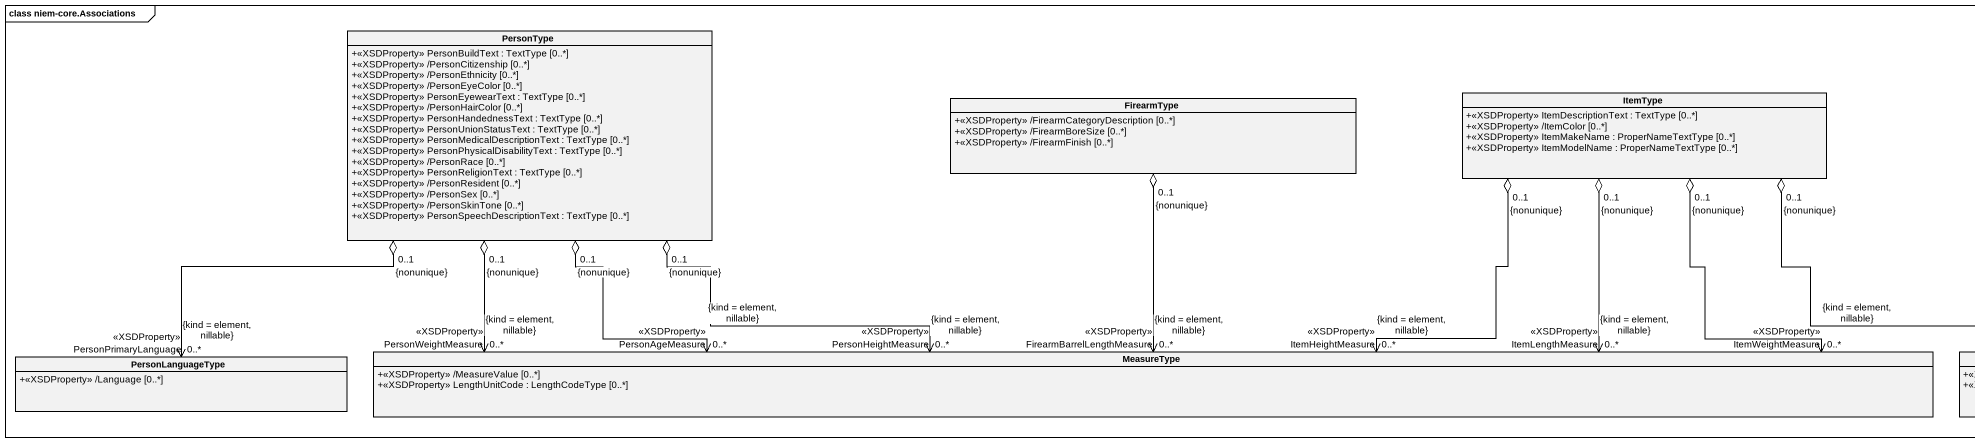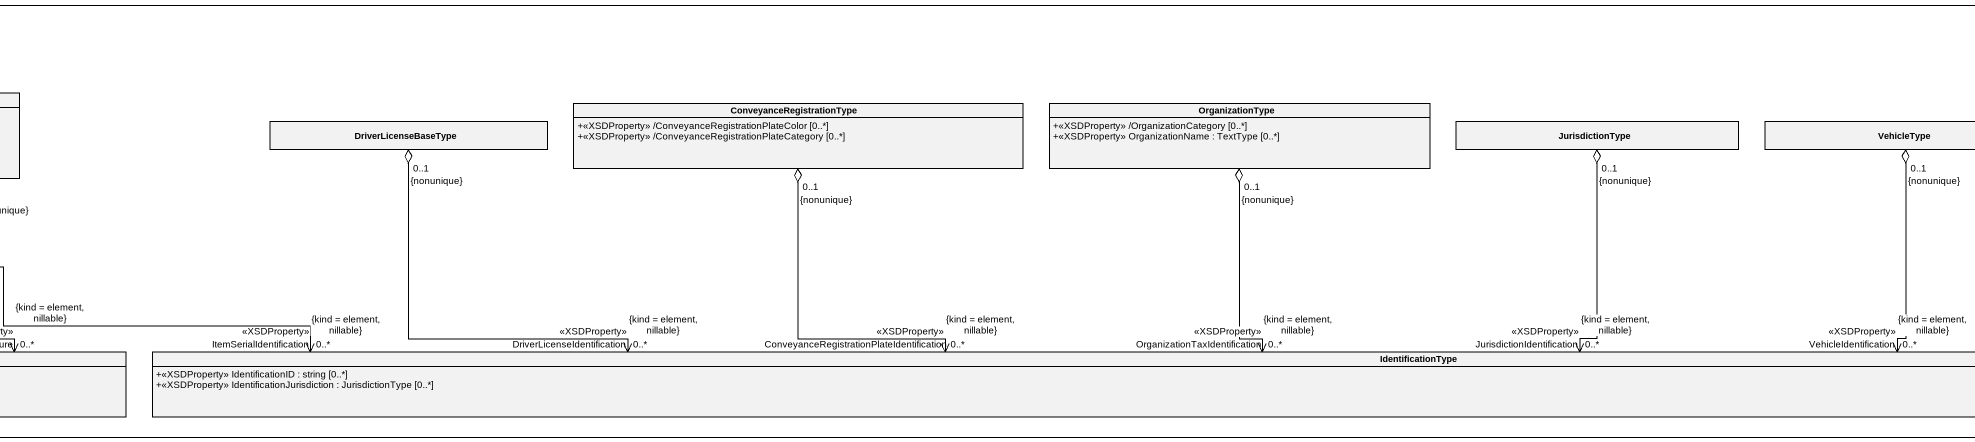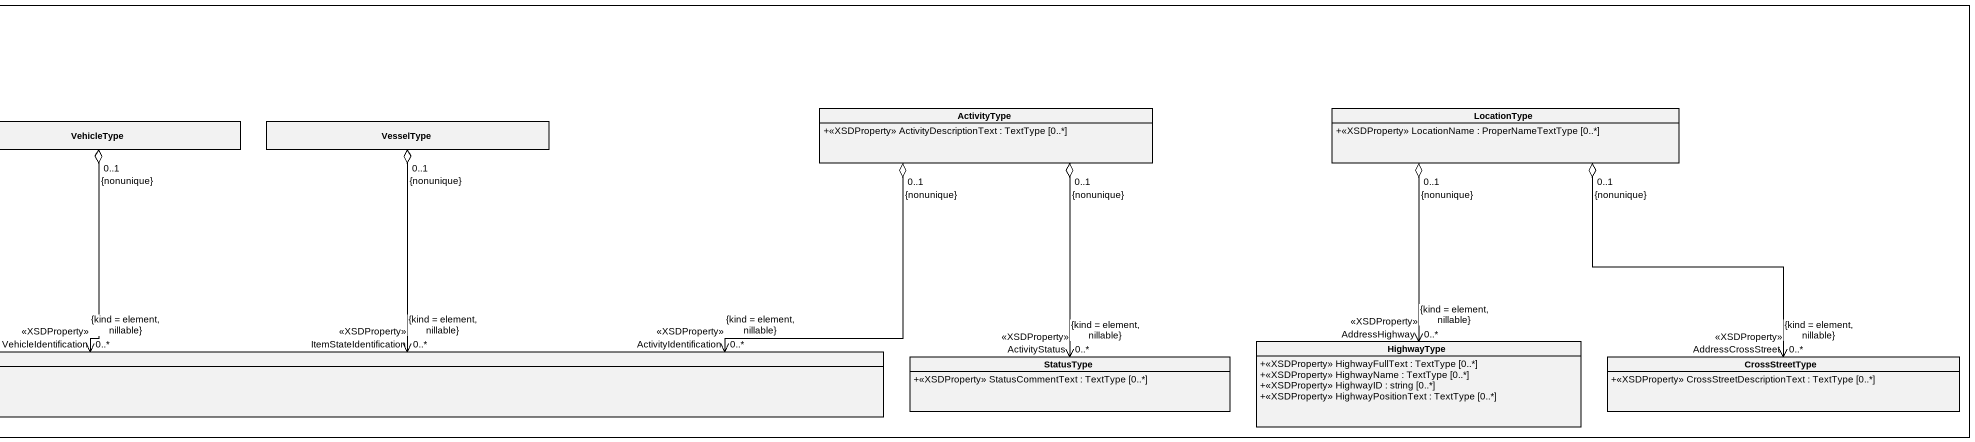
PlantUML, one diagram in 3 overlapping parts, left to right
@startuml
mainframe class niem-core.Associations
hide circle
hide empty members
skinparam classAttributeIconSize 0
class PersonType {
  +<<XSDProperty>> PersonBuildText : TextType [0..*]
  +<<XSDProperty>> /PersonCitizenship [0..*]
  +<<XSDProperty>> /PersonEthnicity [0..*]
  +<<XSDProperty>> /PersonEyeColor [0..*]
  +<<XSDProperty>> PersonEyewearText : TextType [0..*]
  +<<XSDProperty>> /PersonHairColor [0..*]
  +<<XSDProperty>> PersonHandednessText : TextType [0..*]
  +<<XSDProperty>> PersonUnionStatusText : TextType [0..*]
  +<<XSDProperty>> PersonMedicalDescriptionText : TextType [0..*]
  +<<XSDProperty>> PersonPhysicalDisabilityText : TextType [0..*]
  +<<XSDProperty>> /PersonRace [0..*]
  +<<XSDProperty>> PersonReligionText : TextType [0..*]
  +<<XSDProperty>> /PersonResident [0..*]
  +<<XSDProperty>> /PersonSex [0..*]
  +<<XSDProperty>> /PersonSkinTone [0..*]
  +<<XSDProperty>> PersonSpeechDescriptionText : TextType [0..*]
}
class FirearmType {
  +<<XSDProperty>> /FirearmCategoryDescription [0..*]
  +<<XSDProperty>> /FirearmBoreSize [0..*]
  +<<XSDProperty>> /FirearmFinish [0..*]
}
class ItemType {
  +<<XSDProperty>> ItemDescriptionText : TextType [0..*]
  +<<XSDProperty>> /ItemColor [0..*]
  +<<XSDProperty>> ItemMakeName : ProperNameTextType [0..*]
  +<<XSDProperty>> ItemModelName : ProperNameTextType [0..*]
}
class ConveyanceRegistrationType {
  +<<XSDProperty>> /ConveyanceRegistrationPlateColor [0..*]
  +<<XSDProperty>> /ConveyanceRegistrationPlateCategory [0..*]
}
class OrganizationType {
  +<<XSDProperty>> /OrganizationCategory [0..*]
  +<<XSDProperty>> OrganizationName : TextType [0..*]
}
class ActivityType {
  +<<XSDProperty>> ActivityDescriptionText : TextType [0..*]
}
class LocationType {
  +<<XSDProperty>> LocationName : ProperNameTextType [0..*]
}
class DriverLicenseBaseType
class JurisdictionType
class VehicleType
class VesselType
class HighwayType {
  +<<XSDProperty>> HighwayFullText : TextType [0..*]
  +<<XSDProperty>> HighwayName : TextType [0..*]
  +<<XSDProperty>> HighwayID : string [0..*]
  +<<XSDProperty>> HighwayPositionText : TextType [0..*]
}
class PersonLanguageType {
  +<<XSDProperty>> /Language [0..*]
}
class MeasureType {
  +<<XSDProperty>> /MeasureValue [0..*]
  +<<XSDProperty>> LengthUnitCode : LengthCodeType [0..*]
}
class IdentificationType {
  +<<XSDProperty>> IdentificationID : string [0..*]
  +<<XSDProperty>> IdentificationJurisdiction : JurisdictionType [0..*]
}
class StatusType {
  +<<XSDProperty>> StatusCommentText : TextType [0..*]
}
class CrossStreetType {
  +<<XSDProperty>> CrossStreetDescriptionText : TextType [0..*]
}
PersonType "0..1\n{nonunique}" o--> "PersonPrimaryLanguage\n<<XSDProperty>>\n0..*\n{kind = element, nillable}" PersonLanguageType
PersonType "0..1\n{nonunique}" o-right-> "PersonWeightMeasure\n<<XSDProperty>>\n0..*\n{kind = element, nillable}" MeasureType
PersonType "0..1\n{nonunique}" o-right-> "PersonAgeMeasure\n<<XSDProperty>>\n0..*\n{kind = element, nillable}" MeasureType
PersonType "0..1\n{nonunique}" o-right-> "PersonHeightMeasure\n<<XSDProperty>>\n0..*\n{kind = element, nillable}" MeasureType
FirearmType "0..1\n{nonunique}" o--> "FirearmBarrelLengthMeasure\n<<XSDProperty>>\n0..*\n{kind = element, nillable}" MeasureType
ItemType "0..1\n{nonunique}" o-left-> "ItemHeightMeasure\n<<XSDProperty>>\n0..*\n{kind = element, nillable}" MeasureType
ItemType "0..1\n{nonunique}" o-left-> "ItemLengthMeasure\n<<XSDProperty>>\n0..*\n{kind = element, nillable}" MeasureType
ItemType "0..1\n{nonunique}" o-left-> "ItemWeightMeasure\n<<XSDProperty>>\n0..*\n{kind = element, nillable}" MeasureType
ItemType "0..1\n{nonunique}" o-right-> "ItemSerialIdentification\n<<XSDProperty>>\n0..*\n{kind = element, nillable}" IdentificationType
ConveyanceRegistrationType "0..1\n{nonunique}" o-right-> "ConveyanceRegistrationPlateIdentification\n<<XSDProperty>>\n0..*\n{kind = element, nillable}" IdentificationType
OrganizationType "0..1\n{nonunique}" o--> "OrganizationTaxIdentification\n<<XSDProperty>>\n0..*\n{kind = element, nillable}" IdentificationType
ActivityType "0..1\n{nonunique}" o-left-> "ActivityIdentification\n<<XSDProperty>>\n0..*\n{kind = element, nillable}" IdentificationType
ActivityType "0..1\n{nonunique}" o--> "ActivityStatus\n<<XSDProperty>>\n0..*\n{kind = element, nillable}" StatusType
LocationType "0..1\n{nonunique}" o--> "AddressHighway\n<<XSDProperty>>\n0..*\n{kind = element, nillable}" HighwayType
LocationType "0..1\n{nonunique}" o--> "AddressCrossStreet\n<<XSDProperty>>\n0..*\n{kind = element, nillable}" CrossStreetType
DriverLicenseBaseType "0..1\n{nonunique}" o-right-> "DriverLicenseIdentification\n<<XSDProperty>>\n0..*\n{kind = element, nillable}" IdentificationType
JurisdictionType "0..1\n{nonunique}" o--> "JurisdictionIdentification\n<<XSDProperty>>\n0..*\n{kind = element, nillable}" IdentificationType
VehicleType "0..1\n{nonunique}" o-left-> "VehicleIdentification\n<<XSDProperty>>\n0..*\n{kind = element, nillable}" IdentificationType
VesselType "0..1\n{nonunique}" o-left-> "ItemStateIdentification\n<<XSDProperty>>\n0..*\n{kind = element, nillable}" IdentificationType
@enduml
